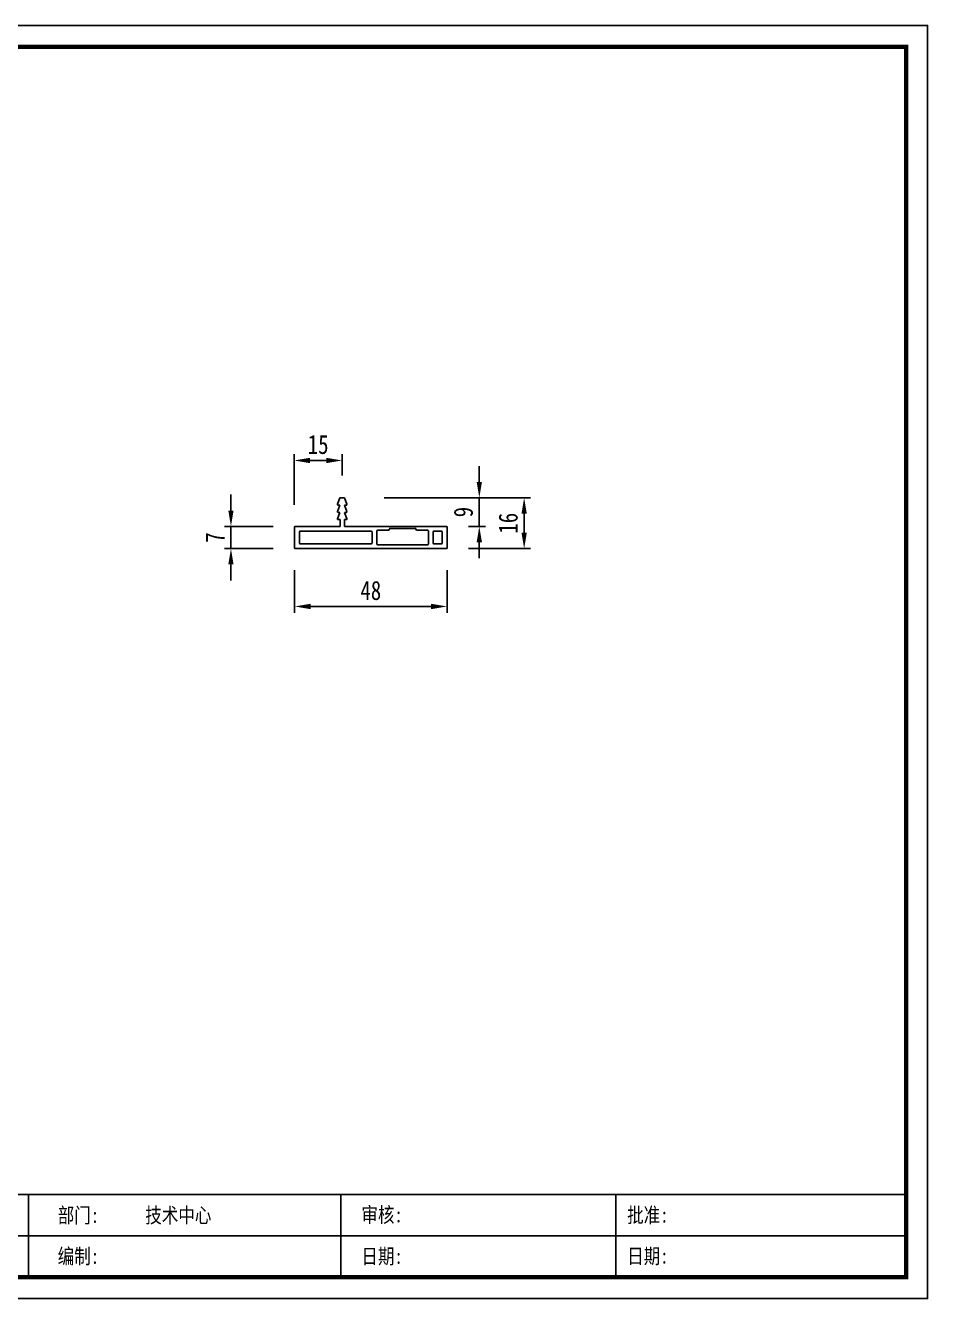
# Model space of a CAD drawing. Header units: millimetres. Extents: x 0 to 1097966, y -63096 to 223085.
# Drawn here: x 338835.1 to 339119.2, y -59370.4 to -58969.5 of the extents above; entities that cross this region are included whole.
import ezdxf

# ---------------------------------------------------------------- set-up
doc = ezdxf.new("R2010")
doc.units = ezdxf.units.MM
doc.layers.add('C00-00-00', color=7, linetype='Continuous')
doc.layers.add('DZ-文字说明', color=1, linetype='Continuous')
doc.styles.add('DZ-宋体2.5', font='', dxfattribs={"width": 0.8, "height": 2.5})
doc.styles.add('TEXT', font='', dxfattribs={"width": 0.8})
doc.styles.get('DZ-宋体2.5').set_extended_font_data('SimSun')
doc.styles.get('TEXT').set_extended_font_data('SimSun')
doc.dimstyles.new('副本 (2) (2) ISO-25', dxfattribs={"dimtxt": 18, "dimasz": 13, "dimexe": 6, "dimexo": 12, "dimgap": 6, "dimtad": 1, "dimtxsty": 'TEXT', "dimcen": 2.5, "dimclrd": 5, "dimclre": 5, "dimclrt": 5, "dimadec": 0, "dimazin": 0, "dimtfac": 1, "dimtmove": 0, "dimatfit": 3, "dimldrblk": 'BOXFILLED', "dimfxl": 1.25, "dimarcsym": 0})

# ---------------------------------------------------------------- blocks, each defined once
blk = doc.blocks.new('*D846')
at = {"color": 5, "lineweight": -2, "transparency": 16777216}
for p, q in [((338919.88, -59141.02), (338919.88, -59154.44)), ((338967.88, -59141.02), (338967.88, -59154.44)), ((338924.88, -59152.44), (338962.88, -59152.44))]:
    blk.add_line(p, q, dxfattribs=at)
at = {"color": 5, "transparency": 16777216}
for points in [[(338924.88, -59151.61), (338924.88, -59153.28), (338919.88, -59152.44)], [(338962.88, -59151.61), (338962.88, -59153.28), (338967.88, -59152.44)]]:
    blk.add_solid(points, dxfattribs=at)
at = {"layer": 'Defpoints', "color": 0, "transparency": 16777216}
for p in [(338919.88, -59134.02), (338967.88, -59134.02), (338967.88, -59152.44)]:
    blk.add_point(p, dxfattribs=at)
at = {"color": 5, "transparency": 16777216, "insert": (338943.88, -59147.44), "char_height": 6, "attachment_point": 5, "style": 'TEXT'}
blk.add_mtext('48', dxfattribs=at)
blk = doc.blocks.new('_BoxFilled')
at = {"color": 0, "linetype": 'ByBlock', "lineweight": -2}
blk.add_line((-0.5, 0), (-1, 0), dxfattribs=at)
at = {"color": 0, "linetype": 'ByBlock'}
blk.add_solid([(-0.5, 0.5), (0.5, 0.5), (-0.5, -0.5), (0.5, -0.5)], dxfattribs=at)
blk = doc.blocks.new('*D843')
at = {"color": 5, "lineweight": -2, "transparency": 16777216}
for p, q in [((338899.82, -59122.22), (338899.82, -59117.22)), ((338913.08, -59127.22), (338897.82, -59127.22)), ((338899.82, -59134.22), (338899.82, -59127.22)), ((338913.08, -59134.22), (338897.82, -59134.22)), ((338899.82, -59139.22), (338899.82, -59144.22))]:
    blk.add_line(p, q, dxfattribs=at)
at = {"color": 5, "transparency": 16777216}
for points in [[(338898.99, -59122.22), (338900.65, -59122.22), (338899.82, -59127.22)], [(338898.99, -59139.22), (338900.65, -59139.22), (338899.82, -59134.22)]]:
    blk.add_solid(points, dxfattribs=at)
at = {"layer": 'Defpoints', "color": 0, "transparency": 16777216}
for p in [(338899.82, -59127.22), (338920.08, -59127.22), (338920.08, -59134.22)]:
    blk.add_point(p, dxfattribs=at)
at = {"color": 5, "transparency": 16777216, "insert": (338894.82, -59130.72), "char_height": 6, "attachment_point": 5, "rotation": 90, "style": 'TEXT'}
blk.add_mtext('7', dxfattribs=at)
blk = doc.blocks.new('*D844')
at = {"color": 5, "lineweight": -2, "transparency": 16777216}
for p, q in [((338978.04, -59113.22), (338978.04, -59108.22)), ((338948.04, -59118.22), (338980.04, -59118.22)), ((338978.04, -59127.22), (338978.04, -59118.22)), ((338974.68, -59127.22), (338980.04, -59127.22)), ((338978.04, -59132.22), (338978.04, -59137.22))]:
    blk.add_line(p, q, dxfattribs=at)
at = {"color": 5, "transparency": 16777216}
for points in [[(338977.21, -59113.22), (338978.88, -59113.22), (338978.04, -59118.22)], [(338977.21, -59132.22), (338978.88, -59132.22), (338978.04, -59127.22)]]:
    blk.add_solid(points, dxfattribs=at)
at = {"layer": 'Defpoints', "color": 0, "transparency": 16777216}
for p in [(338935.6, -59118.22), (338978.04, -59118.22), (338967.68, -59127.22)]:
    blk.add_point(p, dxfattribs=at)
at = {"color": 5, "transparency": 16777216, "insert": (338973.04, -59122.72), "char_height": 6, "attachment_point": 5, "rotation": 90, "style": 'TEXT'}
blk.add_mtext('9', dxfattribs=at)
blk = doc.blocks.new('*D845')
at = {"color": 5, "lineweight": -2, "transparency": 16777216}
for p, q in [((338962.17, -59118.22), (338994.17, -59118.22)), ((338992.17, -59123.22), (338992.17, -59129.22)), ((338974.68, -59134.22), (338994.17, -59134.22))]:
    blk.add_line(p, q, dxfattribs=at)
at = {"color": 5, "transparency": 16777216}
for points in [[(338991.33, -59123.22), (338993, -59123.22), (338992.17, -59118.22)], [(338991.33, -59129.22), (338993, -59129.22), (338992.17, -59134.22)]]:
    blk.add_solid(points, dxfattribs=at)
at = {"layer": 'Defpoints', "color": 0, "transparency": 16777216}
for p in [(338935.6, -59118.22), (338967.68, -59134.22), (338992.17, -59134.22)]:
    blk.add_point(p, dxfattribs=at)
at = {"color": 5, "transparency": 16777216, "insert": (338987.17, -59126.22), "char_height": 6, "attachment_point": 5, "rotation": 90, "style": 'TEXT'}
blk.add_mtext('16', dxfattribs=at)
blk = doc.blocks.new('*D847')
at = {"color": 5, "lineweight": -2, "transparency": 16777216}
for p, q in [((338919.7, -59120.42), (338919.7, -59104.46)), ((338924.7, -59106.46), (338929.88, -59106.46)), ((338934.88, -59111.22), (338934.88, -59104.46))]:
    blk.add_line(p, q, dxfattribs=at)
at = {"color": 5, "transparency": 16777216}
for points in [[(338924.7, -59105.63), (338924.7, -59107.3), (338919.7, -59106.46)], [(338929.88, -59105.63), (338929.88, -59107.3), (338934.88, -59106.46)]]:
    blk.add_solid(points, dxfattribs=at)
at = {"layer": 'Defpoints', "color": 0, "transparency": 16777216}
for p in [(338934.88, -59106.46), (338934.88, -59118.22), (338919.7, -59127.42)]:
    blk.add_point(p, dxfattribs=at)
at = {"color": 5, "transparency": 16777216, "insert": (338927.29, -59101.46), "char_height": 6, "attachment_point": 5, "style": 'TEXT'}
blk.add_mtext('15', dxfattribs=at)

msp = doc.modelspace()

# ---------------------------------------------------------------- linework, layer by layer
msp.add_lwpolyline([(338552.218, -59370.407), (339119.218, -59370.407), (339119.218, -58969.457), (338552.218, -58969.457)], close=True)
at = {"const_width": 1.35}
msp.add_lwpolyline([(338558.968, -59363.657), (339112.468, -59363.657), (339112.468, -58976.207), (338558.968, -58976.207)], close=True, dxfattribs=at)
at = {"layer": 'C00-00-00', "lineweight": 30}
for p, q in [((338933.396, -59120.265), (338934.163, -59118.221)), ((338934.163, -59118.221), (338935.605, -59118.221)), ((338935.605, -59118.221), (338936.372, -59120.265)), ((338933.396, -59122.557), (338934.163, -59120.513)), ((338933.396, -59124.849), (338934.163, -59122.805)), ((338934.163, -59120.513), (338933.567, -59120.513)), ((338934.163, -59122.805), (338933.567, -59122.805)), ((338936.201, -59120.513), (338935.605, -59120.513)), ((338935.605, -59120.513), (338936.372, -59122.557)), ((338936.201, -59122.805), (338935.605, -59122.805)), ((338935.605, -59122.805), (338936.372, -59124.849)), ((338919.884, -59134.021), (338919.884, -59127.421)), ((338920.084, -59127.221), (338934.209, -59127.221)), ((338934.209, -59125.096), (338933.567, -59125.096)), ((338934.209, -59127.221), (338934.209, -59125.096)), ((338936.201, -59125.096), (338935.559, -59125.096)), ((338935.559, -59125.096), (338935.559, -59127.221)), ((338935.559, -59127.221), (338949.641, -59127.221)), ((338949.82, -59127.332), (338949.865, -59127.421)), ((338949.865, -59127.421), (338949.91, -59127.332)), ((338949.91, -59127.811), (338949.865, -59127.721)), ((338950.088, -59127.221), (338957.679, -59127.221)), ((338957.679, -59127.921), (338950.088, -59127.921)), ((338957.858, -59127.332), (338957.903, -59127.421)), ((338957.903, -59127.721), (338957.858, -59127.811)), ((338957.903, -59127.421), (338957.948, -59127.332)), ((338958.127, -59127.221), (338967.684, -59127.221)), ((338967.884, -59127.421), (338967.884, -59134.021)), ((338921.384, -59132.521), (338921.384, -59128.921)), ((338921.584, -59128.721), (338944.065, -59128.721)), ((338944.265, -59128.921), (338944.265, -59132.521)), ((338945.765, -59128.721), (338945.765, -59132.821)), ((338949.395, -59128.421), (338946.065, -59128.421)), ((338961.703, -59128.421), (338958.373, -59128.421)), ((338962.003, -59132.821), (338962.003, -59128.721)), ((338963.503, -59132.521), (338963.503, -59128.921)), ((338963.703, -59128.721), (338966.184, -59128.721)), ((338966.384, -59128.921), (338966.384, -59132.521)), ((338967.684, -59134.221), (338920.084, -59134.221)), ((338944.065, -59132.721), (338921.584, -59132.721)), ((338945.965, -59133.021), (338961.803, -59133.021)), ((338966.184, -59132.721), (338963.703, -59132.721))]:
    msp.add_line(p, q, dxfattribs=at)
for centre, radius, start, end in [((338933.567, -59120.33), 0.183, 159.42054, 270), ((338933.567, -59122.621), 0.183, 159.42054, 270), ((338936.201, -59120.33), 0.183, 270, 20.57946), ((338936.201, -59122.621), 0.183, 270, 20.57946), ((338920.084, -59127.421), 0.2, 90, 180), ((338933.567, -59124.913), 0.183, 159.42054, 270), ((338936.201, -59124.913), 0.183, 270, 20.57946), ((338948.873, -59127.619), 0.997, 310.897, 354.10849), ((338949.641, -59127.421), 0.2, 26.56505, 90), ((338950.088, -59127.421), 0.2, 90, 153.43495), ((338950.088, -59127.721), 0.2, 206.56505, 270), ((338957.679, -59127.421), 0.2, 26.56505, 90), ((338957.679, -59127.721), 0.2, 270, 333.43495), ((338958.894, -59127.619), 0.997, 185.89151, 229.103), ((338958.127, -59127.421), 0.2, 90, 153.43495), ((338967.684, -59127.421), 0.2, 0, 90), ((338921.584, -59128.921), 0.2, 90, 180), ((338944.065, -59128.921), 0.2, 0, 90), ((338946.065, -59128.721), 0.3, 90, 180), ((338949.395, -59128.221), 0.2, 270, 310.897), ((338958.373, -59128.221), 0.2, 229.09799, 269.99498), ((338961.703, -59128.721), 0.3, 0, 90), ((338963.703, -59128.921), 0.2, 90, 180), ((338966.184, -59128.921), 0.2, 0, 90), ((338920.084, -59134.021), 0.2, 180, 270), ((338921.584, -59132.521), 0.2, 180, 270), ((338944.065, -59132.521), 0.2, 270, 0), ((338945.965, -59132.821), 0.2, 180, 270), ((338961.803, -59132.821), 0.2, 270, 0), ((338963.703, -59132.521), 0.2, 180, 270), ((338966.184, -59132.521), 0.2, 270, 0), ((338967.684, -59134.021), 0.2, 270, 0)]:
    msp.add_arc(centre, radius, start, end, dxfattribs=at)
at = {"layer": 'DZ-文字说明', "color": 7}
for p, q in [((338836.083, -59363.657), (338836.083, -59337.679)), ((338934.469, -59363.657), (338934.469, -59337.679)), ((339021.049, -59363.657), (339021.049, -59337.679)), ((338648.299, -59350.668), (339112.468, -59350.668))]:
    msp.add_line(p, q, dxfattribs=at)
msp.add_lwpolyline([(338558.968, -59337.679), (339112.468, -59337.679), (339112.468, -59363.657), (338558.968, -59363.657)], close=True, dxfattribs=at)

# ---------------------------------------------------------------- texts
at = {"style": 'DZ-宋体2.5', "width": 0.8}
for s, p in [('部门:', (338845.26, -59346.573)), ('审核:', (338940.904, -59346.414)), ('批准:', (339024.6, -59346.494)), ('编制:', (338845.26, -59359.47)), ('日期:', (338940.904, -59359.475)), ('日期:', (339024.6, -59359.418))]:
    msp.add_text(s, height=4.7732, dxfattribs=at).set_placement(p)
at = {"color": 2, "style": 'DZ-宋体2.5', "width": 0.8}
msp.add_attdef('技术中心', (338872.834, -59346.573), '', height=4.773, dxfattribs=at)

# ---------------------------------------------------------------- dimensions: what is measured, and where the dimension line sits
at = {"color": 251, "true_color": 0x636466}
dim = msp.add_linear_dim(base=(338934.884, -59106.465), p1=(338919.699, -59127.421), p2=(338934.884, -59118.221), text='15', dimstyle='副本 (2) (2) ISO-25', override={"dimtxt": 6, "dimasz": 5, "dimexe": 2, "dimexo": 7, "dimgap": 2, "dimfxl": 30, "dimfxlon": 1}, dxfattribs=at)
dim.commit()
dim.dimension.update_dxf_attribs({"geometry": '*D847', "text_midpoint": (338927.292, -59101.465)})
for base, p1, p2, picture, middle in [((338978.044, -59118.221), (338967.684, -59127.221), (338935.605, -59118.221), '*D844', (338973.044, -59122.721)), ((338899.82, -59127.221), (338920.084, -59134.221), (338920.084, -59127.221), '*D843', (338894.82, -59130.721)), ((338992.166, -59134.221), (338935.605, -59118.221), (338967.684, -59134.221), '*D845', (338987.166, -59126.221))]:
    dim = msp.add_linear_dim(base=base, p1=p1, p2=p2, angle=90, dimstyle='副本 (2) (2) ISO-25', override={"dimtxt": 6, "dimasz": 5, "dimexe": 2, "dimexo": 7, "dimgap": 2, "dimfxl": 30, "dimfxlon": 1}, dxfattribs=at)
    dim.commit()
    dim.dimension.update_dxf_attribs({"geometry": picture, "text_midpoint": middle})
dim = msp.add_aligned_dim(p1=(338919.884, -59134.021), p2=(338967.884, -59134.021), distance=-18.42, dimstyle='副本 (2) (2) ISO-25', override={"dimtxt": 6, "dimasz": 5, "dimexe": 2, "dimexo": 7, "dimgap": 2, "dimfxl": 30, "dimfxlon": 1}, dxfattribs=at)
dim.commit()
dim.dimension.update_dxf_attribs({"geometry": '*D846', "text_midpoint": (338943.884, -59147.442)})

doc.saveas('drawing.dxf')
